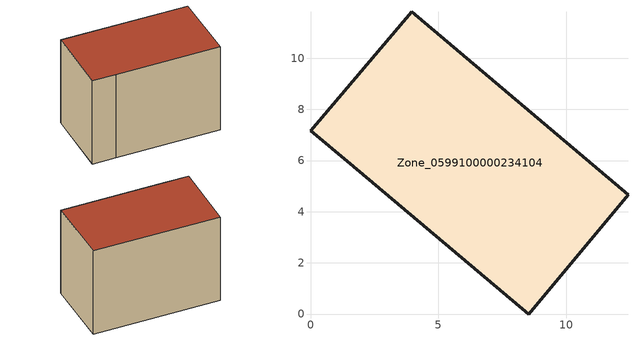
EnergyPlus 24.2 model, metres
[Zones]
Zone_0599100000234104
 floor ground (C_G): 8.53,0 1.55,5.88 0,7.16 3.95,11.81 12.41,4.67 z0
 wall outside (C_F): 1.55,5.88 8.53,0 12.41,4.67 3.95,11.81 0,7.16 1.55,5.88 z0:8.09
 roof outside (C_R): 12.41,4.67 3.95,11.81 0,7.16 1.55,5.88 8.53,0 z8.09
[BUILDING]
Pand.0599100000234104: North Axis=0; Terrain=City; Loads Convergence Tolerance Value=0.04; Temperature Convergence Tolerance Value=0.4; Solar Distribution=FullExterior; Maximum Number of Warmup Days=25; Minimum Number of Warmup Days=1
[Site:Location]
Rotterdam.The.Hague.AP_ZH_NLD Design_Conditions: Latitude=51.96; Longitude=4.45; Time Zone=1; Elevation=-4.5
[SITE:GROUNDTEMPERATURE:BUILDINGSURFACE]
18, 18, 18, 18, 18, 18, 18, 18, 18, 18, 18, 18
[MATERIAL] Thermal Absorptance=0.9; Solar Absorptance=0.7; Visible Absorptance=0.7
Name | Roughness | Thickness | Conductivity | Density | Specific Heat
G.TI.1946-1964 | MediumSmooth | 0.15 | 1 | 540 | 1210
F.TI.1946-1964 | Rough | 0.3 | 0.857143 | 1920 | 840
R.TI.1946-1964 | MediumRough | 0.2 | 0.277778 | 1500 | 1000
[CONSTRUCTION]
C_G: G.TI.1946-1964
C_F: F.TI.1946-1964
C_R: R.TI.1946-1964
[ZONE]
Zone_0599100000234104: Type=1; Multiplier=1; Ceiling Height=Autocalculate; Volume=Autocalculate; Floor Area=autocalculate; Part of Total Floor Area=Yes
[ZONEINFILTRATION:DESIGNFLOWRATE]
Infil_Zone_0599100000234104: Zone or ZoneList or Space or SpaceList=Zone_0599100000234104; Schedule=AlwaysOn; Design Flow Rate Calculation Method=Flow/Area; Flow Rate per Floor Area=0.003; Constant Term Coefficient=1; Temperature Term Coefficient=0; Velocity Term Coefficient=0; Velocity Squared Term Coefficient=0
[HVACTEMPLATE:ZONE:IDEALLOADSAIRSYSTEM]
Zone_0599100000234104: Maximum Heating Supply Air Temperature=50; Minimum Cooling Supply Air Temperature=13; Maximum Heating Supply Air Humidity Ratio=0.0156; Minimum Cooling Supply Air Humidity Ratio=0.0077; Heating Limit=NoLimit; Cooling Limit=NoLimit; Dehumidification Control Type=ConstantSensibleHeatRatio; Cooling Sensible Heat Ratio=0.7; Dehumidification Setpoint=60; Humidification Control Type=None; Humidification Setpoint=30; Outdoor Air Method=None; Outdoor Air Flow Rate per Person=0.00944; Outdoor Air Flow Rate per Zone Floor Area=0; Outdoor Air Flow Rate per Zone=0; Demand Controlled Ventilation Type=None; Outdoor Air Economizer Type=NoEconomizer; Heat Recovery Type=None; Sensible Heat Recovery Effectiveness=0.7; Latent Heat Recovery Effectiveness=0.65
[ZONECONTROL:THERMOSTAT]
ThermostatControl_Zone_0599100000234104: Zone or ZoneList=Zone_0599100000234104; Control Type Schedule=DualSetpointControlType; Control 1=Thermostat_Zone_0599100000234104; Temperature Difference Between Cutout And Setpoint=0
[THERMOSTATSETPOINT:DUALSETPOINT]
Thermostat_Zone_0599100000234104: Heating Setpoint Temperature Schedule=HeatingSetpoint_Zone_0599100000234104; Cooling Setpoint Temperature Schedule=CoolingSetpoint_Zone_0599100000234104
[SCHEDULE:COMPACT]
HeatingSetpoint_Zone_0599100000234104: Through: 12/31, For: AllDays, Until: 24:00, 21
CoolingSetpoint_Zone_0599100000234104: Through: 12/31, For: AllDays, Until: 24:00, 24
DualSetpointControlType: Through: 12/31, For: AllDays, Until: 24:00, 4
AlwaysOn: Through: 12/31, For: AllDays, Until: 24:00, 1
